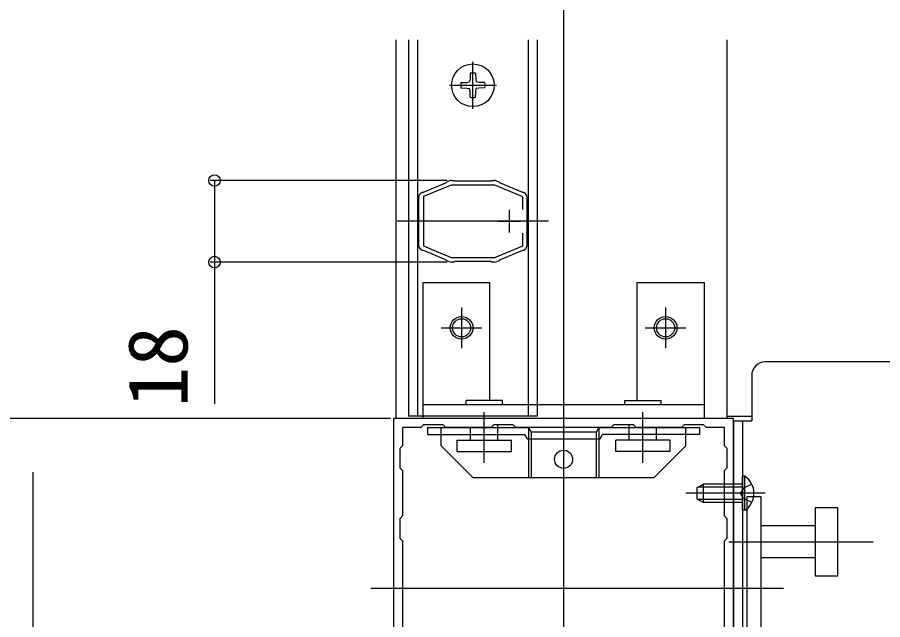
# Model space of a CAD drawing. Units: millimetres, scale not verified. Extents: x -1050 to 1050, y -1573 to 1566.
# Drawn here: x -445.5 to -254.6, y -716.3 to -583.4 of the extents above; entities that cross this region are included whole.
import ezdxf
from ezdxf.enums import TextEntityAlignment as Align

# ---------------------------------------------------------------- set-up
doc = ezdxf.new("R2010")
doc.units = ezdxf.units.MM
doc.header["$LTSCALE"] = 5
for name, color, linetype in [('0-3_YKK_11', 7, 'Continuous'), ('0-5_YKK_12', 2, 'Continuous'), ('0-6_YKK_13', 4, 'Continuous'), ('0-8_YKK_D', 6, 'Continuous')]:
    doc.layers.add(name, color=color, linetype=linetype)
doc.styles.add('ＭＳ ゴシック', font='')
doc.styles.get('ＭＳ ゴシック').set_extended_font_data('MS Gothic')

msp = doc.modelspace()

# ---------------------------------------------------------------- linework, layer by layer
at = {"layer": '0-3_YKK_11'}
for p, q in [((-337, -625.9), (-337, -630.9)), ((-339.5, -628.4), (-334.5, -628.4))]:
    msp.add_line(p, q, dxfattribs=at)
for points in [[(-356.217, -622.013), (-356.062, -621.997), (-355.925, -621.991), (-350.981, -619.912), (-350.879, -619.815), (-350.776, -619.717), (-350.299, -619.517)], [(-334, -625.81), (-334, -622.998), (-340.182, -620.4), (-349.818, -620.4), (-355.9, -622.956), (-355.9, -633.844), (-349.819, -636.4), (-340.182, -636.4), (-334, -633.802), (-334, -630.99)], [(-349.718, -619.4), (-349.2, -619.4), (-349.068, -619.45), (-348.935, -619.5), (-341.065, -619.5), (-340.932, -619.45), (-340.8, -619.4), (-340.282, -619.4)], [(-339.701, -619.517), (-339.224, -619.717), (-339.121, -619.815), (-339.019, -619.912), (-334.075, -621.991), (-333.938, -621.997), (-333.783, -622.012)], [(-356.9, -633.343), (-356.9, -623.457), (-356.947, -623.329), (-356.992, -623.18)], [(-333.007, -623.18), (-333.053, -623.329), (-333.1, -623.457), (-333.1, -633.343), (-333.053, -633.472), (-333.007, -633.62)], [(-356.992, -633.62), (-356.947, -633.472), (-356.9, -633.343)], [(-350.299, -637.283), (-350.776, -637.083), (-350.879, -636.985), (-350.981, -636.888), (-355.925, -634.809), (-356.062, -634.803), (-356.217, -634.788)], [(-333.783, -634.788), (-333.938, -634.803), (-334.075, -634.809), (-339.019, -636.888), (-339.121, -636.985), (-339.224, -637.083), (-339.701, -637.283)], [(-340.282, -637.4), (-340.8, -637.4), (-340.932, -637.35), (-341.065, -637.3), (-348.935, -637.3), (-349.068, -637.35), (-349.2, -637.4), (-349.718, -637.4)], [(-314.5, -673.9), (-335.5, -673.9), (-336.1, -673.3), (-340.4, -673.3), (-341, -673.9), (-351, -673.9), (-351.6, -673.3), (-355.9, -673.3), (-356.5, -673.9), (-360.5, -673.9), (-360.5, -677.9), (-361.1, -678.5), (-361.1, -682.8), (-360.5, -683.4), (-360.5, -693.4), (-361.1, -694), (-361.1, -698.3), (-360.5, -698.9), (-360.5, -719.9)], [(-289.5, -719.9), (-289.5, -698.9), (-288.9, -698.3), (-288.9, -694), (-289.5, -693.4), (-289.5, -683.4), (-288.9, -682.8), (-288.9, -678.5), (-289.5, -677.9), (-289.5, -673.9), (-293.5, -673.9), (-294.1, -673.3), (-298.4, -673.3), (-299, -673.9), (-309, -673.9), (-309.6, -673.3), (-313.9, -673.3), (-314.5, -673.9)]]:
    msp.add_lwpolyline(points, dxfattribs=at)
msp.add_lwpolyline([(-287.5, -671.9), (-362.5, -671.9), (-362.5, -746.9), (-287.5, -746.9)], close=True, dxfattribs=at)
for centre, start, end in [((-349.718, -620.9), 89.99998, 112.78771), ((-340.282, -620.9), 67.21234, 90.00008), ((-355.5, -623.33), 118.55565, 174.26079), ((-334.5, -623.33), 5.73914, 61.44347), ((-355.5, -633.47), 185.73925, 241.44438), ((-334.5, -633.47), 298.55592, 354.26083), ((-349.718, -635.9), 247.21255, 270.00006), ((-340.282, -635.9), 270, 292.78773)]:
    msp.add_arc(centre, 1.5, start, end, dxfattribs=at)
at = {"layer": '0-5_YKK_12'}
for p, q in [((-325, -337.4), (-325, -1301.9)), ((-362, -588.4), (-362, -671.9)), ((-359.2, -588.4), (-359.2, -671.4)), ((-357.2, -588.4), (-357.2, -671.4)), ((-332.8, -588.4), (-332.8, -671.4)), ((-330.8, -588.4), (-330.8, -671.4)), ((-289, -588.4), (-289, -671.9)), ((-328.3, -628.4), (-361.7, -628.4)), ((-330.8, -671.4), (-359.2, -671.4)), ((-289, -671.4), (-283.5, -671.4)), ((-276.502, -709.4), (-367.5, -709.4))]:
    msp.add_line(p, q, dxfattribs=at)
at = {"layer": '0-6_YKK_13'}
for p, q in [((-345, -603.579), (-345, -593.221)), ((-345.611, -597.062), (-345.73, -597.67)), ((-345.589, -595.758), (-345.611, -597.062)), ((-344.411, -595.758), (-344.389, -597.062)), ((-344.389, -597.062), (-344.27, -597.67)), ((-350.179, -598.4), (-339.821, -598.4)), ((-347.642, -597.811), (-346.338, -597.789)), ((-347.642, -598.989), (-346.338, -599.011)), ((-346.338, -597.789), (-345.73, -597.67)), ((-346.338, -599.011), (-345.73, -599.13)), ((-345.611, -599.738), (-345.73, -599.13)), ((-344.389, -599.738), (-344.27, -599.13)), ((-343.662, -597.789), (-344.27, -597.67)), ((-343.662, -599.011), (-344.27, -599.13)), ((-342.358, -597.811), (-343.662, -597.789)), ((-342.358, -598.989), (-343.662, -599.011)), ((-345.589, -601.042), (-345.611, -599.738)), ((-344.411, -601.042), (-344.389, -599.738)), ((-356, -641.9), (-341.25, -641.9)), ((-356, -671.9), (-356, -641.9)), ((-341.25, -667.9), (-341.25, -641.9)), ((-308.75, -667.9), (-308.75, -641.9)), ((-308.75, -641.9), (-294, -641.9)), ((-294, -641.9), (-294, -671.9)), ((-347.5, -647.4), (-347.5, -656.4)), ((-302.5, -647.4), (-302.5, -656.4)), ((-352, -651.9), (-343, -651.9)), ((-307, -651.9), (-298, -651.9)), ((-250.5, -659.4), (-280.5, -659.4)), ((-283.5, -662.4), (-283.5, -672.4)), ((-346.5, -668.9), (-346.5, -667.9)), ((-311.5, -667.9), (-303.5, -667.9)), ((-311.5, -668.9), (-311.5, -667.9)), ((-303.5, -668.9), (-303.5, -667.9)), ((-294, -668.9), (-356, -668.9)), ((-294, -671.9), (-356, -671.9)), ((-342.5, -681.666), (-342.5, -670.518)), ((-307.5, -681.666), (-307.5, -670.518)), ((-339.5, -676.7), (-339.5, -673.3)), ((-310.5, -676.7), (-310.5, -673.3)), ((-287.5, -672.4), (-287.5, -746.4)), ((-287.5, -672.4), (-283.5, -672.4)), ((-285.5, -672.4), (-285.5, -746.4)), ((-355, -673.9), (-332.75, -673.9)), ((-355, -673.9), (-355, -675.4)), ((-355, -675.4), (-352, -675.4)), ((-352, -677.9), (-352, -673.9)), ((-352, -675.4), (-333.616, -675.4)), ((-345.5, -676.7), (-345.5, -673.9)), ((-333.616, -675.4), (-333.039, -676.4)), ((-332.75, -673.9), (-332.173, -674.9)), ((-332.75, -673.9), (-332.75, -684.9)), ((-317.827, -674.9), (-332.173, -674.9)), ((-332.173, -674.9), (-332.173, -684.9)), ((-317.25, -673.9), (-317.827, -674.9)), ((-317.827, -674.9), (-317.827, -684.9)), ((-317.25, -673.9), (-295, -673.9)), ((-317.25, -673.9), (-317.25, -684.9)), ((-316.961, -676.4), (-316.384, -675.4)), ((-298, -675.4), (-316.384, -675.4)), ((-304.5, -676.7), (-304.5, -673.9)), ((-298, -677.9), (-298, -673.9)), ((-295, -675.4), (-298, -675.4)), ((-295, -673.9), (-295, -675.4)), ((-348.5, -676.7), (-336.5, -676.7)), ((-348.5, -679.2), (-348.5, -676.7)), ((-336.5, -679.2), (-336.5, -676.7)), ((-333.039, -676.4), (-316.961, -676.4)), ((-301.5, -676.7), (-313.5, -676.7)), ((-313.5, -679.2), (-313.5, -676.7)), ((-301.5, -679.2), (-301.5, -676.7)), ((-352, -677.9), (-345, -684.9)), ((-348.5, -679.2), (-336.5, -679.2)), ((-301.5, -679.2), (-313.5, -679.2)), ((-298, -677.9), (-305, -684.9)), ((-345, -684.9), (-305, -684.9)), ((-285.5, -692.15), (-285.5, -684.65)), ((-295.5, -687.1), (-294.1, -686.4)), ((-295.5, -689.7), (-295.5, -687.1)), ((-285.5, -687.054), (-295.409, -687.054)), ((-285.5, -686.4), (-294.1, -686.4)), ((-280.5, -688.4), (-298, -688.4)), ((-284.502, -785.009), (-284.502, -689.1)), ((-284.502, -689.1), (-281.502, -689.1)), ((-281.502, -689.1), (-281.502, -789.1)), ((-295.5, -689.7), (-294.1, -690.4)), ((-285.5, -689.746), (-295.409, -689.746)), ((-284.991, -692.15), (-285.5, -692.15)), ((-269.502, -695.6), (-281.502, -695.6)), ((-288.515, -699.1), (-256.707, -699.1)), ((-269.502, -702.6), (-281.502, -702.6))]:
    msp.add_line(p, q, dxfattribs=at)
for points in [[(-338.5, -668.9), (-338.5, -667.9), (-346.5, -667.9)], [(-284.991, -692.15), (-284.991, -684.65), (-285.5, -684.65)], [(-285.5, -690.4), (-294.1, -690.4), (-294.1, -686.4)], [(-283.491, -686.35), (-285.346, -687.255), (-285.955, -688.4)], [(-283.491, -690.45), (-285.346, -689.545), (-285.955, -688.4)]]:
    msp.add_lwpolyline(points, dxfattribs=at)
msp.add_lwpolyline([(-269.502, -691.6), (-269.502, -706.6), (-264.502, -706.6), (-264.502, -691.6)], close=True, dxfattribs=at)
for centre, radius in [((-345, -598.4), 4.708), ((-347.5, -651.9), 2.5), ((-347.5, -651.9), 2), ((-302.5, -651.9), 2.5), ((-302.5, -651.9), 2), ((-325, -680.9), 2)]:
    msp.add_circle(centre, radius, dxfattribs=at)
for centre, radius, start, end in [((-345, -598.4), 2.707, 77.44414, 102.55586), ((-345, -598.4), 2.707, 167.44414, 192.55586), ((-345, -598.4), 2.707, 347.44414, 12.55586), ((-345, -598.4), 2.707, 257.44414, 282.55586), ((-280.5, -662.4), 3, 90, 180), ((-287.527, -688.4), 4.527, 304.06671, 55.93329)]:
    msp.add_arc(centre, radius, start, end, dxfattribs=at)
at = {"layer": '0-8_YKK_D'}
for p, q in [((-350.718, -619.4), (-403, -619.4)), ((-350.718, -637.4), (-403, -637.4)), ((-363.2, -671.9), (-523, -671.9)), ((-363.2, -671.9), (-523, -671.9))]:
    msp.add_line(p, q, dxfattribs=at)
for points in [[(-402, -619.4), (-402, -637.4), (-402, -668.693)], [(-442, -761.3), (-442, -746.9), (-442, -683.728)]]:
    msp.add_lwpolyline(points, dxfattribs=at)
for centre in [(-402, -619.4), (-402, -637.4)]:
    msp.add_circle(centre, 1.275, dxfattribs=at)

# ---------------------------------------------------------------- texts
at = {"layer": '0-8_YKK_D', "style": 'ＭＳ ゴシック'}
msp.add_text('18', height=13.2, rotation=90, dxfattribs=at).set_placement((-404, -669.455), align=Align.BOTTOM_LEFT)

doc.saveas('drawing.dxf')
